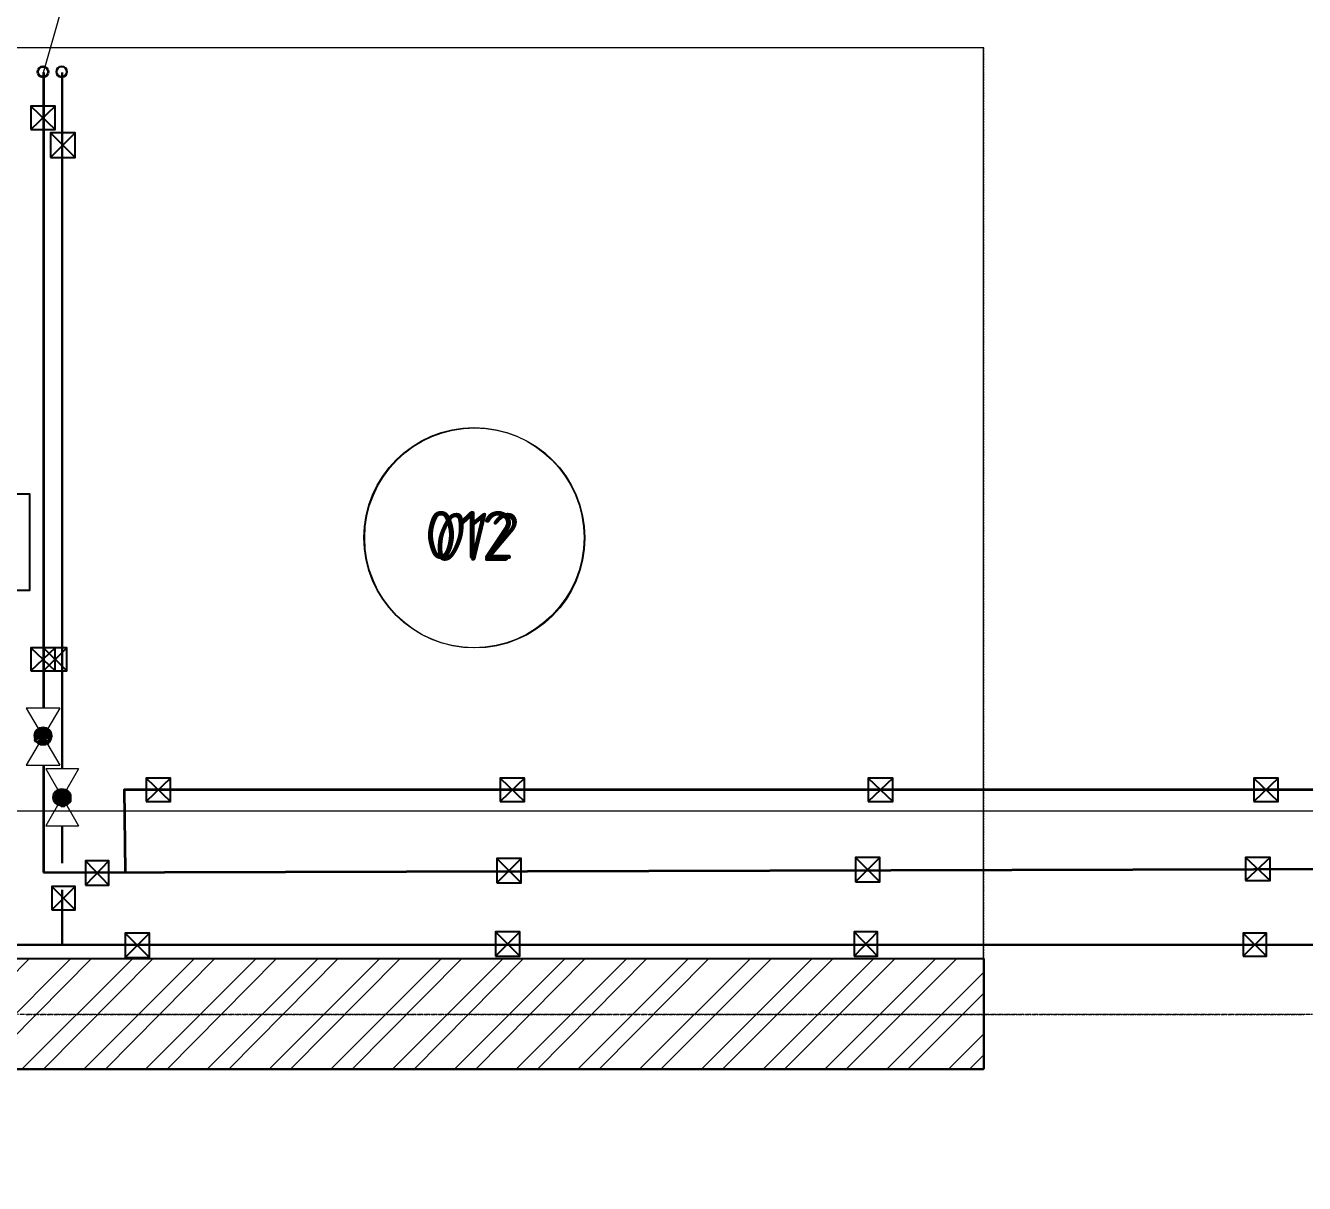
# Model space of a CAD drawing. Header units: millimetres. Extents: x -10178924 to 11692288, y -947381 to 58396.
# Drawn here: x 738282 to 742931, y -787306 to -783097 of the extents above; entities that cross this region are included whole.
import ezdxf

# ---------------------------------------------------------------- set-up
doc = ezdxf.new("R2010")
doc.units = ezdxf.units.MM
doc.linetypes.add('невидимая', pattern=[9.525, 6.35, -3.175])
doc.linetypes.add('осевая', pattern=[50.8, 31.75, -6.35, 6.35, -6.35])
for name, color, linetype, lineweight in [('PDF _0', 7, 'Continuous', 9), ('PDF _Разрезы', 7, 'Continuous', 9), ('PDF _Текст', 7, 'Continuous', 5), ('Контур пол Подвал', 7, 'Continuous', 9), ('Размеры осевые', 153, 'Continuous', 9), ('ШТРИХОВКА', 252, 'Continuous', 15)]:
    doc.layers.add(name, color=color, linetype=linetype, lineweight=lineweight)
for name, color, linetype in [('PDF _PDF _Марки помещений', 5, 'Continuous'), ('PDF _PDF _Разрезы', 7, 'Continuous'), ('PDF _В1_Арматура', 7, 'Continuous'), ('PDF _ВК_В1', 5, 'Continuous'), ('PDF _ВК_Т3', 1, 'Continuous'), ('PDF _ВК_Т4', 6, 'Continuous'), ('PDF _Марки помещений', 5, 'Continuous'), ('PDF _Стены внутр.1', 7, 'Continuous'), ('Стены внутр.1', 7, 'Continuous')]:
    doc.layers.add(name, color=color, linetype=linetype)
for name, color, linetype, true_color in [('PDF _Контур пол Подвал', 7, 'Continuous', 0xcd6928), ('PDF _Отметки', 7, 'Continuous', 0x7f9fff), ('PDF _Размеры осевые', 7, 'Continuous', 0x5d6970), ('PDF _штриховка', 7, 'Continuous', 0x95834a)]:
    doc.layers.add(name, color=color, linetype=linetype, true_color=true_color)
doc.styles.add('ISOCPEUR', font='isocpeui.ttf', dxfattribs={"width": 0.9})
doc.styles.add('PDF ISOCPEUR', font='isocpeur.ttf')

# ---------------------------------------------------------------- blocks, each defined once
blk = doc.blocks.new('A$C5282721b')
at = {"layer": 'ШТРИХОВКА', "ltscale": 100, "true_color": 0x000000, "transparency": 33554687}
h = blk.add_hatch(dxfattribs=at)
h.set_pattern_fill('ANSI31', color=18, scale=50)
h.set_pattern_definition([(45, (-79853.19, 25128.16), (-112.2532, 112.2532), [])])
h.paths.add_polyline_path([(23461.119, -5698.72), (20726.119, -5698.72), (20726.119, -6098.72), (23461.119, -6098.72), (23461.119, -6515.547), (23861.119, -6515.547), (23861.119, -5328.486), (23461.119, -5328.486)], flags=17)
h.paths.add_polyline_path([(17846.22, -11596.906), (8196.095, -11596.906), (8096.091, -11596.906), (5081.5, -11596.906), (5081.5, -12156.906), (17846.22, -12156.906), (17846.22, -11876.906)], flags=17)
h.paths.add_polyline_path([(8216.705, -5698.72), (8216.779, -6098.72), (19406.923, -6098.72), (19406.923, -5698.72)], flags=16)
h.paths.add_polyline_path([(4011.5, -12156.906), (4011.5, -11596.906), (86.923, -11596.906), (86.923, -9009.38), (86.923, -8929.368), (86.923, -6098.72), (3721.276, -6098.72), (3801.387, -6098.72), (9286.442, -6098.72), (9286.779, -5698.72), (86.923, -5698.72), (86.923, -161.943), (23461.119, -161.943), (23461.119, -4567.801), (23861.119, -4567.801), (23861.119, -3119.021), (23861.119, -2969.021), (23861.119, -161.943), (24472.507, -161.943), (29133.626, -161.943), (29283.626, -161.943), (29940.503, -161.943), (29940.503, 398.057), (-473.077, 398.057), (-473.077, -11800), (-473.077, -12156.906), (-0.293, -12156.906)])
h.paths.add_polyline_path([(23861.119, -9596.906), (23461.119, -9596.906), (23461.119, -11596.906), (18816.22, -11596.906), (18816.22, -12156.906), (23301.119, -12156.906), (23301.119, -15862.111), (25035.25, -15862.111), (25595.277, -15862.111), (25744.391, -15862.111), (25744.391, -15302.111), (23861.119, -15302.111), (23861.119, -12066.906)])
h.paths.add_polyline_path([(23461.119, -8546.906), (23861.119, -8546.906), (23861.119, -7571.566), (23461.119, -7571.566)], flags=17)
at = {"layer": 'PDF _Марки помещений', "color": 18, "lineweight": 9, "true_color": 0x000000, "transparency": 33554687}
blk.add_circle((17556.368, -4168.709), 400.064, dxfattribs=at)
at = {"layer": 'PDF _Разрезы', "color": 18, "lineweight": 9, "true_color": 0x000000, "transparency": 33554687}
blk.add_lwpolyline([(-3851.775, -5161.054), (61037.167, -5161.054)], dxfattribs=at)
at = {"layer": 'Контур пол Подвал', "color": 18, "linetype": 'невидимая', "true_color": 0x000000, "transparency": 33554687}
for p, q in [((19406.923, -2386.943), (10706.923, -2386.943)), ((19406.923, -5698.72), (19406.923, -2386.943))]:
    blk.add_line(p, q, dxfattribs=at)
at = {"layer": 'Размеры осевые', "color": 251, "linetype": 'осевая', "ltscale": 0.5, "transparency": 33554687}
blk.add_line((-9750, -5900), (57900, -5900), dxfattribs=at)
at = {"layer": 'Стены внутр.1', "color": 18, "linetype": 'Continuous', "true_color": 0x000000, "transparency": 33554687}
blk.add_line((19406.923, -5698.72), (19406.923, -6098.72), dxfattribs=at)
at = {"layer": 'Стены внутр.1', "color": 18, "linetype": 'Continuous', "true_color": 0x000000, "transparency": 33554687, "flags": 128}
for points in [[(19406.923, -5698.72), (11006.923, -5698.72)], [(10826.905, -6098.72), (19406.923, -6098.72)]]:
    blk.add_lwpolyline(points, dxfattribs=at)
at = {"layer": 'PDF _Марки помещений', "color": 18, "lineweight": 9, "true_color": 0x000000, "transparency": 33554687, "insert": (17393.395, -4252.424), "char_height": 175, "attachment_point": 7, "style": 'ISOCPEUR'}
blk.add_mtext('012', dxfattribs=at)

msp = doc.modelspace()

# ---------------------------------------------------------------- linework, layer by layer
at = {"layer": 'PDF _0', "lineweight": 25}
for points in [[(738301.4, -783474.4), (738390.3, -783474.4), (738390.3, -783389.7), (738301.4, -783389.7)], [(738373.4, -783576), (738462.3, -783576), (738462.3, -783487.1), (738373.4, -783487.1)], [(738301.4, -785442.9), (738390.3, -785442.9), (738390.3, -785358.2), (738301.4, -785358.2)], [(738348, -785442.9), (738432.6, -785442.9), (738432.6, -785358.2), (738348, -785358.2)], [(738720.5, -785917), (738809.4, -785917), (738809.4, -785832.4), (738720.5, -785832.4)], [(740007.4, -785917), (740096.3, -785917), (740096.3, -785832.4), (740007.4, -785832.4)], [(741345.2, -785917), (741434.1, -785917), (741434.1, -785832.4), (741345.2, -785832.4)], [(742746.4, -785917), (742835.3, -785917), (742835.3, -785832.4), (742746.4, -785832.4)], [(738500.4, -786221.8), (738585, -786221.8), (738585, -786133), (738500.4, -786133)], [(739994.7, -786213.4), (740083.6, -786213.4), (740083.6, -786124.5), (739994.7, -786124.5)], [(741298.6, -786209.1), (741387.5, -786209.1), (741387.5, -786120.3), (741298.6, -786120.3)], [(742716.8, -786204.9), (742805.7, -786204.9), (742805.7, -786120.3), (742716.8, -786120.3)], [(738377.6, -786310.7), (738462.3, -786310.7), (738462.3, -786226.1), (738377.6, -786226.1)], [(738644.3, -786484.3), (738733.2, -786484.3), (738733.2, -786395.4), (738644.3, -786395.4)], [(739990.5, -786480.1), (740079.4, -786480.1), (740079.4, -786391.2), (739990.5, -786391.2)], [(741294.4, -786480.1), (741379.1, -786480.1), (741379.1, -786391.2), (741294.4, -786391.2)], [(742708.3, -786480.1), (742793, -786480.1), (742793, -786395.4), (742708.3, -786395.4)]]:
    msp.add_lwpolyline(points, close=True, dxfattribs=at)
for points in [[(738301.4, -783389.7), (738390.3, -783474.4)], [(738390.3, -783389.7), (738301.4, -783474.4)], [(738373.4, -783487.1), (738462.3, -783576)], [(738462.3, -783487.1), (738373.4, -783576)], [(738301.4, -785358.2), (738390.3, -785442.9)], [(738390.3, -785358.2), (738301.4, -785442.9)], [(738348, -785358.2), (738432.6, -785442.9)], [(738432.6, -785358.2), (738348, -785442.9)], [(738720.5, -785832.4), (738809.4, -785917)], [(738809.4, -785832.4), (738720.5, -785917)], [(740007.4, -785832.4), (740096.3, -785917)], [(740096.3, -785832.4), (740007.4, -785917)], [(741345.2, -785832.4), (741434.1, -785917)], [(741434.1, -785832.4), (741345.2, -785917)], [(742746.4, -785832.4), (742835.3, -785917)], [(742835.3, -785832.4), (742746.4, -785917)], [(738500.4, -786132.9), (738585, -786221.8)], [(738585, -786132.9), (738500.4, -786221.8)], [(739994.7, -786124.5), (740083.6, -786213.4)], [(740083.6, -786124.5), (739994.7, -786213.4)], [(741298.6, -786120.3), (741387.5, -786209.1)], [(741387.5, -786120.3), (741298.6, -786209.1)], [(742716.8, -786120.3), (742805.7, -786204.9)], [(742805.7, -786120.3), (742716.8, -786204.9)], [(738377.6, -786226.1), (738462.3, -786310.7)], [(738462.3, -786226.1), (738377.6, -786310.7)], [(738644.3, -786395.4), (738733.2, -786484.3)], [(738733.2, -786395.4), (738644.3, -786484.3)], [(739990.5, -786391.2), (740079.4, -786480.1)], [(740079.4, -786391.2), (739990.5, -786480.1)], [(741294.4, -786391.2), (741379.1, -786480.1)], [(741379.1, -786391.2), (741294.4, -786480.1)], [(742708.3, -786395.4), (742793, -786480.1)], [(742793, -786395.4), (742708.3, -786480.1)]]:
    msp.add_lwpolyline(points, dxfattribs=at)
at = {"layer": 'PDF _PDF _Марки помещений', "lineweight": 9}
msp.add_circle((739912.2, -784958.2), 400, dxfattribs=at)
at = {"layer": 'PDF _PDF _Разрезы', "lineweight": 9}
msp.add_lwpolyline([(718506.2, -785950.9), (783388.3, -785950.9)], dxfattribs=at)
at = {"layer": 'PDF _В1_Арматура', "lineweight": 0}
for points in [[(738407.2, -785578.4), (738284.5, -785785.8), (738407.2, -785785.8)], [(738407.2, -785578.4), (738284.5, -785578.4), (738407.2, -785785.8)], [(738335.3, -785675.7), (738348, -785680), (738335.3, -785675.7)], [(738314.1, -785692.7), (738318.3, -785701.1), (738314.1, -785692.7)], [(738364.9, -785692.7), (738373.4, -785701.1), (738364.9, -785692.7)], [(738475, -785798.5), (738356.4, -786005.9), (738475, -786005.9)], [(738475, -785798.5), (738356.4, -785798.5), (738475, -786005.9)], [(738386.1, -785917), (738390.3, -785921.3), (738386.1, -785917)], [(738407.2, -785895.9), (738415.7, -785904.3), (738407.2, -785895.9)], [(738436.9, -785917), (738445.3, -785921.3), (738436.9, -785917)]]:
    msp.add_lwpolyline(points, dxfattribs=at)
for centre in [(738345.8, -785677.9), (738413.6, -785902.2)]:
    msp.add_circle(centre, 31.7, dxfattribs=at)
at = {"layer": 'PDF _В1_Арматура', "transparency": 33554559}
for points in [[(738326.8, -785667.3), (738314.1, -785667.3), (738318.3, -785663)], [(738314.1, -785675.7), (738335.3, -785675.7), (738314.1, -785667.3)], [(738335.3, -785675.7), (738314.1, -785667.3), (738326.8, -785667.3)], [(738314.1, -785680), (738348, -785680), (738314.1, -785675.7)], [(738348, -785680), (738314.1, -785675.7), (738335.3, -785675.7)], [(738314.1, -785688.4), (738335.3, -785688.4), (738314.1, -785680)], [(738335.3, -785688.4), (738314.1, -785680), (738348, -785680)], [(738314.1, -785692.7), (738326.8, -785692.7), (738314.1, -785688.4)], [(738326.8, -785692.7), (738314.1, -785688.4), (738335.3, -785688.4)], [(738318.3, -785663), (738373.4, -785663), (738322.6, -785658.8)], [(738326.8, -785667.3), (738364.9, -785667.3), (738318.3, -785663)], [(738364.9, -785667.3), (738318.3, -785663), (738373.4, -785663)], [(738318.3, -785701.1), (738373.4, -785701.1), (738335.3, -785688.4)], [(738322.6, -785658.8), (738369.1, -785658.8), (738326.8, -785654.6)], [(738373.4, -785663), (738322.6, -785658.8), (738369.1, -785658.8)], [(738326.8, -785654.6), (738369.1, -785654.6), (738331, -785650.3)], [(738369.1, -785658.8), (738326.8, -785654.6), (738369.1, -785654.6)], [(738335.3, -785675.7), (738356.4, -785675.7), (738326.8, -785667.3)], [(738356.4, -785675.7), (738326.8, -785667.3), (738364.9, -785667.3)], [(738369.1, -785654.6), (738331, -785650.3), (738360.7, -785650.3)], [(738331, -785650.3), (738360.7, -785650.3), (738335.3, -785650.3)], [(738335.3, -785650.3), (738356.4, -785650.3), (738339.5, -785646.1)], [(738360.7, -785650.3), (738335.3, -785650.3), (738356.4, -785650.3)], [(738348, -785680), (738335.3, -785675.7), (738356.4, -785675.7)], [(738348, -785680), (738356.4, -785688.4), (738335.3, -785688.4)], [(738373.4, -785701.1), (738335.3, -785688.4), (738356.4, -785688.4)], [(738356.4, -785650.3), (738339.5, -785646.1), (738352.2, -785646.1)], [(738339.5, -785646.1), (738352.2, -785646.1), (738348, -785646.1)], [(738348, -785680), (738381.8, -785680), (738356.4, -785675.7)], [(738348, -785680), (738348, -785680), (738356.4, -785688.4)], [(738356.4, -785688.4), (738377.6, -785688.4), (738348, -785680)], [(738377.6, -785688.4), (738348, -785680), (738381.8, -785680)], [(738356.4, -785675.7), (738377.6, -785675.7), (738364.9, -785667.3)], [(738381.8, -785680), (738356.4, -785675.7), (738377.6, -785675.7)], [(738364.9, -785692.7), (738377.6, -785692.7), (738356.4, -785688.4)], [(738377.6, -785692.7), (738356.4, -785688.4), (738377.6, -785688.4)], [(738364.9, -785667.3), (738377.6, -785667.3), (738373.4, -785663)], [(738377.6, -785675.7), (738364.9, -785667.3), (738377.6, -785667.3)], [(738318.3, -785701.1), (738314.1, -785692.7), (738326.8, -785692.7)], [(738322.6, -785705.4), (738369.1, -785705.4), (738318.3, -785701.1)], [(738369.1, -785705.4), (738318.3, -785701.1), (738373.4, -785701.1)], [(738326.8, -785709.6), (738369.1, -785709.6), (738322.6, -785705.4)], [(738369.1, -785709.6), (738322.6, -785705.4), (738369.1, -785705.4)], [(738331, -785709.6), (738360.7, -785709.6), (738326.8, -785709.6)], [(738360.7, -785709.6), (738326.8, -785709.6), (738369.1, -785709.6)], [(738335.3, -785713.8), (738356.4, -785713.8), (738331, -785709.6)], [(738356.4, -785713.8), (738331, -785709.6), (738360.7, -785709.6)], [(738339.5, -785713.8), (738352.2, -785713.8), (738335.3, -785713.8)], [(738352.2, -785713.8), (738335.3, -785713.8), (738356.4, -785713.8)], [(738348, -785713.8), (738339.5, -785713.8), (738352.2, -785713.8)], [(738373.4, -785701.1), (738364.9, -785692.7), (738377.6, -785692.7)], [(738390.3, -785878.9), (738441.1, -785878.9), (738394.5, -785874.7)], [(738441.1, -785878.9), (738394.5, -785874.7), (738436.9, -785874.7)], [(738394.5, -785874.7), (738436.9, -785874.7), (738398.8, -785874.7)], [(738398.8, -785874.7), (738432.6, -785874.7), (738407.2, -785870.5)], [(738436.9, -785874.7), (738398.8, -785874.7), (738432.6, -785874.7)], [(738432.6, -785874.7), (738407.2, -785870.5), (738428.4, -785870.5)], [(738407.2, -785870.5), (738428.4, -785870.5), (738411.5, -785870.5)], [(738428.4, -785870.5), (738411.5, -785870.5), (738424.2, -785870.5)], [(738411.5, -785870.5), (738424.2, -785870.5), (738415.7, -785870.5)], [(738381.8, -785895.9), (738407.2, -785895.9), (738386.1, -785891.6)], [(738381.8, -785904.3), (738415.7, -785904.3), (738381.8, -785895.9)], [(738415.7, -785904.3), (738381.8, -785895.9), (738407.2, -785895.9)], [(738381.8, -785908.6), (738407.2, -785908.6), (738381.8, -785904.3)], [(738407.2, -785908.6), (738381.8, -785904.3), (738415.7, -785904.3)], [(738386.1, -785917), (738398.8, -785917), (738381.8, -785908.6)], [(738398.8, -785917), (738381.8, -785908.6), (738407.2, -785908.6)], [(738398.8, -785891.6), (738386.1, -785891.6), (738390.3, -785883.2)], [(738407.2, -785895.9), (738386.1, -785891.6), (738398.8, -785891.6)], [(738390.3, -785921.3), (738386.1, -785917), (738398.8, -785917)], [(738390.3, -785883.2), (738445.3, -785883.2), (738390.3, -785878.9)], [(738445.3, -785883.2), (738390.3, -785878.9), (738441.1, -785878.9)], [(738398.8, -785891.6), (738436.9, -785891.6), (738390.3, -785883.2)], [(738436.9, -785891.6), (738390.3, -785883.2), (738445.3, -785883.2)], [(738390.3, -785921.3), (738445.3, -785921.3), (738407.2, -785908.6)], [(738390.3, -785925.5), (738441.1, -785925.5), (738390.3, -785921.3)], [(738441.1, -785925.5), (738390.3, -785921.3), (738445.3, -785921.3)], [(738407.2, -785895.9), (738428.4, -785895.9), (738398.8, -785891.6)], [(738428.4, -785895.9), (738398.8, -785891.6), (738436.9, -785891.6)], [(738415.7, -785904.3), (738407.2, -785895.9), (738428.4, -785895.9)], [(738415.7, -785904.3), (738428.4, -785908.6), (738407.2, -785908.6)], [(738445.3, -785921.3), (738407.2, -785908.6), (738428.4, -785908.6)], [(738415.7, -785904.3), (738449.6, -785904.3), (738428.4, -785895.9)], [(738415.7, -785904.3), (738415.7, -785904.3), (738428.4, -785908.6)], [(738428.4, -785908.6), (738449.6, -785908.6), (738415.7, -785904.3)], [(738449.6, -785908.6), (738415.7, -785904.3), (738449.6, -785904.3)], [(738428.4, -785895.9), (738449.6, -785895.9), (738436.9, -785891.6)], [(738449.6, -785904.3), (738428.4, -785895.9), (738449.6, -785895.9)], [(738436.9, -785917), (738449.6, -785917), (738428.4, -785908.6)], [(738449.6, -785917), (738428.4, -785908.6), (738449.6, -785908.6)], [(738436.9, -785891.6), (738449.6, -785891.6), (738445.3, -785883.2)], [(738449.6, -785895.9), (738436.9, -785891.6), (738449.6, -785891.6)], [(738445.3, -785921.3), (738436.9, -785917), (738449.6, -785917)], [(738394.5, -785929.7), (738436.9, -785929.7), (738390.3, -785925.5)], [(738436.9, -785929.7), (738390.3, -785925.5), (738441.1, -785925.5)], [(738398.8, -785934), (738432.6, -785934), (738394.5, -785929.7)], [(738432.6, -785934), (738394.5, -785929.7), (738436.9, -785929.7)], [(738407.2, -785934), (738428.4, -785934), (738398.8, -785934)], [(738428.4, -785934), (738398.8, -785934), (738432.6, -785934)], [(738411.5, -785938.2), (738424.2, -785938.2), (738407.2, -785934)], [(738424.2, -785938.2), (738407.2, -785934), (738428.4, -785934)], [(738415.7, -785938.2), (738411.5, -785938.2), (738424.2, -785938.2)]]:
    msp.add_solid(points, dxfattribs=at)
at = {"layer": 'PDF _ВК_В1', "lineweight": 30}
for points in [[(734508.3, -780642.5), (734508.3, -786437.8), (749049.3, -786437.8)], [(738415.7, -783267), (738415.7, -785798.4)], [(738415.7, -786005.9), (738415.7, -786141.4)], [(738415.7, -786238.8), (738415.7, -786437.7)]]:
    msp.add_lwpolyline(points, dxfattribs=at)
msp.add_circle((738413.6, -783264.8), 19.1, dxfattribs=at)
at = {"layer": 'PDF _ВК_Т3', "lineweight": 35}
for points in [[(738348, -783267), (738348, -785578.3)], [(738348, -785785.8), (738348, -786175.3)], [(738348, -786175.3), (749345.8, -786145.7)]]:
    msp.add_lwpolyline(points, dxfattribs=at)
msp.add_circle((738345.8, -783264.8), 19.1, dxfattribs=at)
at = {"layer": 'PDF _ВК_Т4', "lineweight": 35}
msp.add_lwpolyline([(749625.6, -785874.7), (738640.5, -785874.7), (738644.7, -786171)], dxfattribs=at)
at = {"layer": 'PDF _Контур пол Подвал', "lineweight": 9}
for points in [[(741764.3, -783178.1), (733065.1, -783178.1)], [(741764.3, -786488.6), (741764.3, -783178.2)]]:
    msp.add_lwpolyline(points, dxfattribs=at)
at = {"layer": 'PDF _Отметки', "lineweight": 25}
msp.add_lwpolyline([(737518.2, -785150.8), (737518.2, -784799.5), (738297.1, -784799.5), (738297.1, -785150.8)], close=True, dxfattribs=at)
at = {"layer": 'PDF _Размеры осевые', "lineweight": 9}
for points in [[(738284.5, -786691.8), (738297.2, -786691.8)], [(738301.4, -786691.8), (738305.6, -786691.8)], [(738309.9, -786691.8), (738322.6, -786691.8)], [(738326.8, -786691.8), (738331, -786691.8)], [(738335.3, -786691.8), (738348, -786691.8)], [(738352.2, -786691.8), (738356.4, -786691.8)], [(738360.7, -786691.8), (738373.4, -786691.8)], [(738377.6, -786691.8), (738381.8, -786691.8)], [(738386.1, -786691.8), (738398.8, -786691.8)], [(738403, -786691.8), (738407.2, -786691.8)], [(738411.5, -786691.8), (738424.2, -786691.8)], [(738428.4, -786691.8), (738432.6, -786691.8)], [(738436.9, -786691.8), (738449.6, -786691.8)], [(738453.8, -786691.8), (738458, -786691.8)], [(738462.3, -786691.8), (738475, -786691.8)], [(738479.2, -786691.8), (738483.4, -786691.8)], [(738487.7, -786691.8), (738500.4, -786691.8)], [(738504.6, -786691.8), (738508.8, -786691.8)], [(738513.1, -786691.8), (738525.8, -786691.8)], [(738530, -786691.8), (738534.2, -786691.8)], [(738538.5, -786691.8), (738551.2, -786691.8)], [(738555.4, -786691.8), (738559.6, -786691.8)], [(738563.9, -786691.8), (738576.6, -786691.8)], [(738580.8, -786691.8), (738585, -786691.8)], [(738589.3, -786691.8), (738602, -786691.8)], [(738606.2, -786691.8), (738610.4, -786691.8)], [(738614.7, -786691.8), (738627.4, -786691.8)], [(738631.6, -786691.8), (738635.8, -786691.8)], [(738640.1, -786691.8), (738652.8, -786691.8)], [(738657, -786691.8), (738661.2, -786691.8)], [(738665.5, -786691.8), (738678.2, -786691.8)], [(738682.4, -786691.8), (738686.6, -786691.8)], [(738690.9, -786691.8), (738703.6, -786691.8)], [(738707.8, -786691.8), (738712, -786691.8)], [(738716.3, -786691.8), (738729, -786691.8)], [(738733.2, -786691.8), (738737.4, -786691.8)], [(738741.7, -786691.8), (738754.4, -786691.8)], [(738758.6, -786691.8), (738762.8, -786691.8)], [(738767.1, -786691.8), (738779.8, -786691.8)], [(738784, -786691.8), (738788.2, -786691.8)], [(738792.5, -786691.8), (738805.2, -786691.8)], [(738809.4, -786691.8), (738813.6, -786691.8)], [(738817.9, -786691.8), (738830.6, -786691.8)], [(738834.8, -786691.8), (738839, -786691.8)], [(738843.3, -786691.8), (738856, -786691.8)], [(738860.2, -786691.8), (738864.4, -786691.8)], [(738868.7, -786691.8), (738881.4, -786691.8)], [(738885.6, -786691.8), (738889.8, -786691.8)], [(738894.1, -786691.8), (738906.8, -786691.8)], [(738911, -786691.8), (738915.2, -786691.8)], [(738919.5, -786691.8), (738932.2, -786691.8)], [(738936.4, -786691.8), (738940.6, -786691.8)], [(738944.9, -786691.8), (738957.6, -786691.8)], [(738961.8, -786691.8), (738966, -786691.8)], [(738970.3, -786691.8), (738983, -786691.8)], [(738987.2, -786691.8), (738991.4, -786691.8)], [(738995.7, -786691.8), (739008.4, -786691.8)], [(739012.6, -786691.8), (739016.8, -786691.8)], [(739021.1, -786691.8), (739033.8, -786691.8)], [(739038, -786691.8), (739042.2, -786691.8)], [(739046.5, -786691.8), (739059.2, -786691.8)], [(739063.4, -786691.8), (739067.6, -786691.8)], [(739071.9, -786691.8), (739084.6, -786691.8)], [(739088.8, -786691.8), (739093, -786691.8)], [(739097.3, -786691.8), (739110, -786691.8)], [(739114.2, -786691.8), (739118.4, -786691.8)], [(739122.7, -786691.8), (739135.4, -786691.8)], [(739139.6, -786691.8), (739143.8, -786691.8)], [(739148.1, -786691.8), (739160.8, -786691.8)], [(739165, -786691.8), (739169.2, -786691.8)], [(739173.5, -786691.8), (739186.2, -786691.8)], [(739190.4, -786691.8), (739194.6, -786691.8)], [(739198.9, -786691.8), (739211.6, -786691.8)], [(739215.8, -786691.8), (739220, -786691.8)], [(739224.3, -786691.8), (739237, -786691.8)], [(739241.2, -786691.8), (739245.4, -786691.8)], [(739249.7, -786691.8), (739262.4, -786691.8)], [(739266.6, -786691.8), (739270.8, -786691.8)], [(739275.1, -786691.8), (739287.8, -786691.8)], [(739292, -786691.8), (739296.2, -786691.8)], [(739300.5, -786691.8), (739313.2, -786691.8)], [(739317.4, -786691.8), (739321.6, -786691.8)], [(739325.9, -786691.8), (739338.6, -786691.8)], [(739342.8, -786691.8), (739347, -786691.8)], [(739351.3, -786691.8), (739364, -786691.8)], [(739368.2, -786691.8), (739372.4, -786691.8)], [(739376.7, -786691.8), (739389.4, -786691.8)], [(739393.6, -786691.8), (739397.8, -786691.8)], [(739402.1, -786691.8), (739414.8, -786691.8)], [(739419, -786691.8), (739423.2, -786691.8)], [(739427.5, -786691.8), (739440.2, -786691.8)], [(739444.4, -786691.8), (739448.6, -786691.8)], [(739452.9, -786691.8), (739465.6, -786691.8)], [(739469.8, -786691.8), (739474, -786691.8)], [(739478.3, -786691.8), (739491, -786691.8)], [(739495.2, -786691.8), (739499.4, -786691.8)], [(739503.7, -786691.8), (739516.4, -786691.8)], [(739520.6, -786691.8), (739524.8, -786691.8)], [(739529.1, -786691.8), (739541.8, -786691.8)], [(739546, -786691.8), (739550.2, -786691.8)], [(739554.5, -786691.8), (739567.2, -786691.8)], [(739571.4, -786691.8), (739575.6, -786691.8)], [(739579.9, -786691.8), (739592.6, -786691.8)], [(739596.8, -786691.8), (739601, -786691.8)], [(739605.3, -786691.8), (739618, -786691.8)], [(739622.2, -786691.8), (739626.4, -786691.8)], [(739630.7, -786691.8), (739643.4, -786691.8)], [(739647.6, -786691.8), (739651.8, -786691.8)], [(739656.1, -786691.8), (739668.8, -786691.8)], [(739673, -786691.8), (739677.2, -786691.8)], [(739681.5, -786691.8), (739694.2, -786691.8)], [(739698.4, -786691.8), (739702.6, -786691.8)], [(739706.9, -786691.8), (739719.6, -786691.8)], [(739723.8, -786691.8), (739728, -786691.8)], [(739732.3, -786691.8), (739745, -786691.8)], [(739749.2, -786691.8), (739753.4, -786691.8)], [(739757.7, -786691.8), (739770.4, -786691.8)], [(739774.6, -786691.8), (739778.8, -786691.8)], [(739783.1, -786691.8), (739795.8, -786691.8)], [(739800, -786691.8), (739804.2, -786691.8)], [(739808.5, -786691.8), (739821.2, -786691.8)], [(739825.4, -786691.8), (739829.6, -786691.8)], [(739833.9, -786691.8), (739846.6, -786691.8)], [(739850.8, -786691.8), (739855, -786691.8)], [(739859.3, -786691.8), (739872, -786691.8)], [(739876.2, -786691.8), (739880.4, -786691.8)], [(739884.7, -786691.8), (739897.4, -786691.8)], [(739901.6, -786691.8), (739905.8, -786691.8)], [(739910.1, -786691.8), (739922.8, -786691.8)], [(739927, -786691.8), (739931.2, -786691.8)], [(739935.5, -786691.8), (739948.2, -786691.8)], [(739952.4, -786691.8), (739956.6, -786691.8)], [(739960.9, -786691.8), (739973.6, -786691.8)], [(739977.8, -786691.8), (739982, -786691.8)], [(739986.3, -786691.8), (739999, -786691.8)], [(740003.2, -786691.8), (740007.4, -786691.8)], [(740011.7, -786691.8), (740024.4, -786691.8)], [(740028.6, -786691.8), (740032.8, -786691.8)], [(740037.1, -786691.8), (740049.8, -786691.8)], [(740054, -786691.8), (740058.2, -786691.8)], [(740062.5, -786691.8), (740075.2, -786691.8)], [(740079.4, -786691.8), (740083.6, -786691.8)], [(740087.9, -786691.8), (740100.6, -786691.8)], [(740104.8, -786691.8), (740109, -786691.8)], [(740113.3, -786691.8), (740126, -786691.8)], [(740130.2, -786691.8), (740134.4, -786691.8)], [(740138.7, -786691.8), (740151.4, -786691.8)], [(740155.6, -786691.8), (740159.8, -786691.8)], [(740164.1, -786691.8), (740176.8, -786691.8)], [(740181, -786691.8), (740185.2, -786691.8)], [(740189.5, -786691.8), (740202.2, -786691.8)], [(740206.4, -786691.8), (740210.6, -786691.8)], [(740214.9, -786691.8), (740227.6, -786691.8)], [(740231.8, -786691.8), (740236, -786691.8)], [(740240.3, -786691.8), (740253, -786691.8)], [(740257.2, -786691.8), (740261.4, -786691.8)], [(740265.7, -786691.8), (740278.4, -786691.8)], [(740282.6, -786691.8), (740286.8, -786691.8)], [(740291.1, -786691.8), (740303.8, -786691.8)], [(740308, -786691.8), (740312.2, -786691.8)], [(740316.5, -786691.8), (740329.2, -786691.8)], [(740333.4, -786691.8), (740337.6, -786691.8)], [(740341.9, -786691.8), (740354.6, -786691.8)], [(740358.8, -786691.8), (740363, -786691.8)], [(740367.3, -786691.8), (740380, -786691.8)], [(740384.2, -786691.8), (740388.4, -786691.8)], [(740392.7, -786691.8), (740405.4, -786691.8)], [(740409.6, -786691.8), (740413.8, -786691.8)], [(740418.1, -786691.8), (740430.8, -786691.8)], [(740435, -786691.8), (740439.2, -786691.8)], [(740443.5, -786691.8), (740456.2, -786691.8)], [(740460.4, -786691.8), (740464.6, -786691.8)], [(740468.9, -786691.8), (740481.6, -786691.8)], [(740485.8, -786691.8), (740490, -786691.8)], [(740494.3, -786691.8), (740507, -786691.8)], [(740511.2, -786691.8), (740515.4, -786691.8)], [(740519.7, -786691.8), (740532.4, -786691.8)], [(740536.6, -786691.8), (740540.8, -786691.8)], [(740545.1, -786691.8), (740557.8, -786691.8)], [(740562, -786691.8), (740566.2, -786691.8)], [(740570.5, -786691.8), (740583.2, -786691.8)], [(740587.4, -786691.8), (740591.6, -786691.8)], [(740595.9, -786691.8), (740608.6, -786691.8)], [(740612.8, -786691.8), (740617, -786691.8)], [(740621.3, -786691.8), (740634, -786691.8)], [(740638.2, -786691.8), (740642.4, -786691.8)], [(740646.7, -786691.8), (740659.4, -786691.8)], [(740663.6, -786691.8), (740667.8, -786691.8)], [(740672.1, -786691.8), (740684.8, -786691.8)], [(740689, -786691.8), (740693.2, -786691.8)], [(740697.5, -786691.8), (740710.2, -786691.8)], [(740714.4, -786691.8), (740718.6, -786691.8)], [(740722.9, -786691.8), (740735.6, -786691.8)], [(740739.8, -786691.8), (740744.1, -786691.8)], [(740748.3, -786691.8), (740761, -786691.8)], [(740765.2, -786691.8), (740769.4, -786691.8)], [(740773.7, -786691.8), (740786.4, -786691.8)], [(740790.6, -786691.8), (740794.8, -786691.8)], [(740799.1, -786691.8), (740811.8, -786691.8)], [(740816, -786691.8), (740820.2, -786691.8)], [(740824.5, -786691.8), (740837.2, -786691.8)], [(740841.4, -786691.8), (740845.6, -786691.8)], [(740849.9, -786691.8), (740862.6, -786691.8)], [(740866.8, -786691.8), (740871, -786691.8)], [(740875.3, -786691.8), (740888, -786691.8)], [(740892.2, -786691.8), (740896.4, -786691.8)], [(740900.7, -786691.8), (740913.4, -786691.8)], [(740917.6, -786691.8), (740921.8, -786691.8)], [(740926.1, -786691.8), (740938.8, -786691.8)], [(740943, -786691.8), (740947.3, -786691.8)], [(740951.5, -786691.8), (740964.2, -786691.8)], [(740968.4, -786691.8), (740972.7, -786691.8)], [(740976.9, -786691.8), (740989.6, -786691.8)], [(740993.8, -786691.8), (740998.1, -786691.8)], [(741002.3, -786691.8), (741015, -786691.8)], [(741019.2, -786691.8), (741023.4, -786691.8)], [(741027.7, -786691.8), (741040.4, -786691.8)], [(741044.6, -786691.8), (741048.8, -786691.8)], [(741053.1, -786691.8), (741065.8, -786691.8)], [(741070, -786691.8), (741074.2, -786691.8)], [(741078.5, -786691.8), (741091.2, -786691.8)], [(741095.4, -786691.8), (741099.6, -786691.8)], [(741103.9, -786691.8), (741116.6, -786691.8)], [(741120.8, -786691.8), (741125, -786691.8)], [(741129.3, -786691.8), (741142, -786691.8)], [(741146.2, -786691.8), (741150.4, -786691.8)], [(741154.7, -786691.8), (741167.4, -786691.8)], [(741171.6, -786691.8), (741175.9, -786691.8)], [(741180.1, -786691.8), (741192.8, -786691.8)], [(741197, -786691.8), (741201.3, -786691.8)], [(741205.5, -786691.8), (741218.2, -786691.8)], [(741222.4, -786691.8), (741226.7, -786691.8)], [(741230.9, -786691.8), (741243.6, -786691.8)], [(741247.8, -786691.8), (741252.1, -786691.8)], [(741256.3, -786691.8), (741269, -786691.8)], [(741273.2, -786691.8), (741277.4, -786691.8)], [(741281.7, -786691.8), (741294.4, -786691.8)], [(741298.6, -786691.8), (741302.8, -786691.8)], [(741307.1, -786691.8), (741319.8, -786691.8)], [(741324, -786691.8), (741328.2, -786691.8)], [(741332.5, -786691.8), (741345.2, -786691.8)], [(741349.4, -786691.8), (741353.6, -786691.8)], [(741357.9, -786691.8), (741370.6, -786691.8)], [(741374.8, -786691.8), (741379.1, -786691.8)], [(741383.3, -786691.8), (741396, -786691.8)], [(741400.2, -786691.8), (741404.5, -786691.8)], [(741408.7, -786691.8), (741421.4, -786691.8)], [(741425.6, -786691.8), (741429.9, -786691.8)], [(741434.1, -786691.8), (741446.8, -786691.8)], [(741451, -786691.8), (741455.3, -786691.8)], [(741459.5, -786691.8), (741472.2, -786691.8)], [(741476.4, -786691.8), (741480.7, -786691.8)], [(741484.9, -786691.8), (741497.6, -786691.8)], [(741501.8, -786691.8), (741506.1, -786691.8)], [(741510.3, -786691.8), (741523, -786691.8)], [(741527.2, -786691.8), (741531.4, -786691.8)], [(741535.7, -786691.8), (741548.4, -786691.8)], [(741552.6, -786691.8), (741556.8, -786691.8)], [(741561.1, -786691.8), (741573.8, -786691.8)], [(741578, -786691.8), (741582.3, -786691.8)], [(741586.5, -786691.8), (741599.2, -786691.8)], [(741603.4, -786691.8), (741607.7, -786691.8)], [(741611.9, -786691.8), (741624.6, -786691.8)], [(741628.8, -786691.8), (741633.1, -786691.8)], [(741637.3, -786691.8), (741650, -786691.8)], [(741654.2, -786691.8), (741658.5, -786691.8)], [(741662.7, -786691.8), (741675.4, -786691.8)], [(741679.6, -786691.8), (741683.9, -786691.8)], [(741688.1, -786691.8), (741700.8, -786691.8)], [(741705, -786691.8), (741709.3, -786691.8)], [(741713.5, -786691.8), (741726.2, -786691.8)], [(741730.4, -786691.8), (741734.7, -786691.8)], [(741738.9, -786691.8), (741751.6, -786691.8)], [(741755.8, -786691.8), (741760.1, -786691.8)], [(741764.3, -786691.8), (741777, -786691.8)], [(741781.2, -786691.8), (741785.4, -786691.8)], [(741789.7, -786691.8), (741802.4, -786691.8)], [(741806.6, -786691.8), (741810.9, -786691.8)], [(741815.1, -786691.8), (741827.8, -786691.8)], [(741832, -786691.8), (741836.3, -786691.8)], [(741840.5, -786691.8), (741853.2, -786691.8)], [(741857.4, -786691.8), (741861.7, -786691.8)], [(741865.9, -786691.8), (741878.6, -786691.8)], [(741882.8, -786691.8), (741887.1, -786691.8)], [(741891.3, -786691.8), (741904, -786691.8)], [(741908.2, -786691.8), (741912.5, -786691.8)], [(741916.7, -786691.8), (741929.4, -786691.8)], [(741933.6, -786691.8), (741937.9, -786691.8)], [(741942.1, -786691.8), (741954.8, -786691.8)], [(741959, -786691.8), (741963.3, -786691.8)], [(741967.5, -786691.8), (741980.2, -786691.8)], [(741984.4, -786691.8), (741988.7, -786691.8)], [(741992.9, -786691.8), (742005.6, -786691.8)], [(742009.8, -786691.8), (742014.1, -786691.8)], [(742018.3, -786691.8), (742031, -786691.8)], [(742035.2, -786691.8), (742039.5, -786691.8)], [(742043.7, -786691.8), (742056.4, -786691.8)], [(742060.6, -786691.8), (742064.9, -786691.8)], [(742069.1, -786691.8), (742081.8, -786691.8)], [(742086, -786691.8), (742090.3, -786691.8)], [(742094.5, -786691.8), (742107.2, -786691.8)], [(742111.4, -786691.8), (742115.7, -786691.8)], [(742119.9, -786691.8), (742132.6, -786691.8)], [(742136.8, -786691.8), (742141.1, -786691.8)], [(742145.3, -786691.8), (742158, -786691.8)], [(742162.2, -786691.8), (742166.5, -786691.8)], [(742170.7, -786691.8), (742183.4, -786691.8)], [(742187.6, -786691.8), (742191.9, -786691.8)], [(742196.1, -786691.8), (742208.8, -786691.8)], [(742213, -786691.8), (742217.3, -786691.8)], [(742221.5, -786691.8), (742234.2, -786691.8)], [(742238.4, -786691.8), (742242.7, -786691.8)], [(742246.9, -786691.8), (742259.6, -786691.8)], [(742263.8, -786691.8), (742268.1, -786691.8)], [(742272.3, -786691.8), (742285, -786691.8)], [(742289.2, -786691.8), (742293.5, -786691.8)], [(742297.7, -786691.8), (742310.4, -786691.8)], [(742314.6, -786691.8), (742318.9, -786691.8)], [(742323.1, -786691.8), (742335.8, -786691.8)], [(742340, -786691.8), (742344.3, -786691.8)], [(742348.5, -786691.8), (742361.2, -786691.8)], [(742365.4, -786691.8), (742369.7, -786691.8)], [(742373.9, -786691.8), (742386.6, -786691.8)], [(742390.8, -786691.8), (742395.1, -786691.8)], [(742399.3, -786691.8), (742412, -786691.8)], [(742416.2, -786691.8), (742420.5, -786691.8)], [(742424.7, -786691.8), (742437.4, -786691.8)], [(742441.6, -786691.8), (742445.9, -786691.8)], [(742450.1, -786691.8), (742462.8, -786691.8)], [(742467, -786691.8), (742471.3, -786691.8)], [(742475.5, -786691.8), (742488.2, -786691.8)], [(742492.4, -786691.8), (742496.7, -786691.8)], [(742500.9, -786691.8), (742513.6, -786691.8)], [(742517.8, -786691.8), (742522.1, -786691.8)], [(742526.3, -786691.8), (742539, -786691.8)], [(742543.2, -786691.8), (742547.5, -786691.8)], [(742551.7, -786691.8), (742564.4, -786691.8)], [(742568.6, -786691.8), (742572.9, -786691.8)], [(742577.1, -786691.8), (742589.8, -786691.8)], [(742594, -786691.8), (742598.3, -786691.8)], [(742602.5, -786691.8), (742615.2, -786691.8)], [(742619.4, -786691.8), (742623.7, -786691.8)], [(742627.9, -786691.8), (742640.6, -786691.8)], [(742644.8, -786691.8), (742649.1, -786691.8)], [(742653.3, -786691.8), (742666, -786691.8)], [(742670.2, -786691.8), (742674.5, -786691.8)], [(742678.7, -786691.8), (742691.4, -786691.8)], [(742695.6, -786691.8), (742699.9, -786691.8)], [(742704.1, -786691.8), (742716.8, -786691.8)], [(742721, -786691.8), (742725.3, -786691.8)], [(742729.5, -786691.8), (742742.2, -786691.8)], [(742746.4, -786691.8), (742750.7, -786691.8)], [(742754.9, -786691.8), (742767.6, -786691.8)], [(742771.8, -786691.8), (742776.1, -786691.8)], [(742780.3, -786691.8), (742793, -786691.8)], [(742797.2, -786691.8), (742801.5, -786691.8)], [(742805.7, -786691.8), (742818.4, -786691.8)], [(742822.6, -786691.8), (742826.9, -786691.8)], [(742831.1, -786691.8), (742843.8, -786691.8)], [(742848, -786691.8), (742852.3, -786691.8)], [(742856.5, -786691.8), (742869.2, -786691.8)], [(742873.4, -786691.8), (742877.7, -786691.8)], [(742881.9, -786691.8), (742894.6, -786691.8)], [(742898.8, -786691.8), (742903.1, -786691.8)], [(742907.3, -786691.8), (742920, -786691.8)], [(742924.2, -786691.8), (742928.5, -786691.8)]]:
    msp.add_lwpolyline(points, dxfattribs=at)
at = {"layer": 'PDF _Стены внутр.1', "lineweight": 25}
for points in [[(733365.6, -786488.6), (741764.3, -786488.6), (741764.3, -786890.7)], [(733183.3, -786890.7), (741763.9, -786890.7)]]:
    msp.add_lwpolyline(points, dxfattribs=at)
at = {"layer": 'PDF _Текст'}
msp.add_lwpolyline([(738348, -783267), (739389.3, -779613.7), (739490.9, -779613.7), (742327.2, -779613.7)], dxfattribs=at)
at = {"layer": 'PDF _штриховка', "color": 251, "lineweight": 5, "true_color": 0x636466}
for points in [[(737899.2, -786890.7), (738297.1, -786488.6)], [(738123.6, -786890.7), (738521.5, -786488.6)], [(738348, -786890.7), (738745.9, -786488.6)], [(738572.3, -786890.7), (738970.2, -786488.6)], [(738796.7, -786890.7), (739194.6, -786488.6)], [(739021.1, -786890.7), (739419, -786488.6)], [(739245.4, -786890.7), (739643.4, -786488.6)], [(739469.8, -786890.7), (739867.7, -786488.6)], [(739694.2, -786890.7), (740092.1, -786488.6)], [(739918.5, -786890.7), (740316.5, -786488.6)], [(740142.9, -786890.7), (740540.8, -786488.6)], [(740367.3, -786890.7), (740765.2, -786488.6)], [(740591.6, -786890.7), (740993.8, -786488.6)], [(740816, -786890.7), (741218.2, -786488.6)], [(741040.4, -786890.7), (741442.5, -786488.6)], [(741264.7, -786890.7), (741666.9, -786488.6)], [(741489.1, -786890.7), (741764.3, -786615.6)], [(741713.5, -786890.7), (741764.3, -786839.9)]]:
    msp.add_lwpolyline(points, dxfattribs=at)

# ---------------------------------------------------------------- block references
msp.add_blockref('A$C5282721b', (722358.6, -780790.4))

# ---------------------------------------------------------------- texts
at = {"layer": 'PDF _Текст', "color": 5, "insert": (739732.3, -784948.7), "char_height": 175, "attachment_point": 4, "style": 'PDF ISOCPEUR'}
msp.add_mtext('012', dxfattribs=at)

doc.saveas('drawing.dxf')
